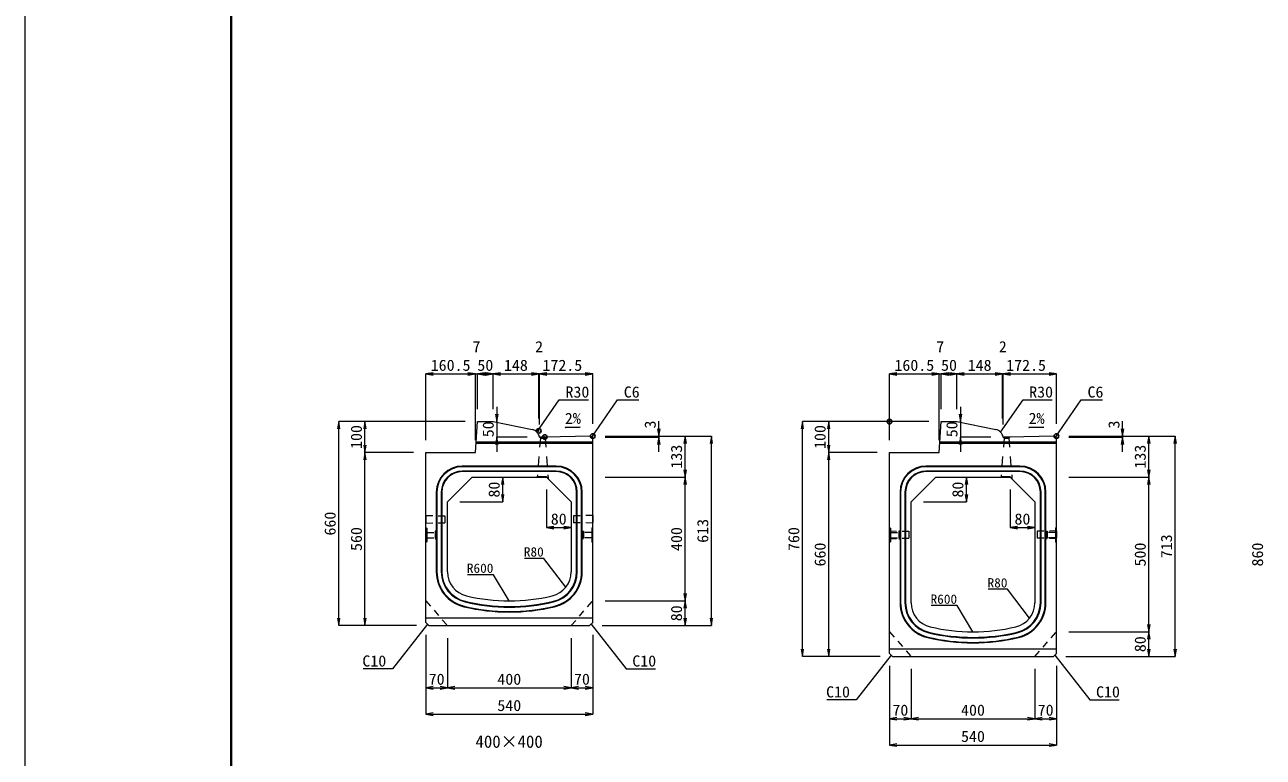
# Model space of a CAD drawing. Units: millimetres at full size; some dimension numbers follow another scale. Extents: x -1267 to 18002, y -8040 to 14480.
# Drawn here: x 8867 to 12873, y 9743 to 12112 of the extents above; entities that cross this region are included whole.
import ezdxf
from ezdxf.enums import TextEntityAlignment as Align

# ---------------------------------------------------------------- set-up
doc = ezdxf.new("R2010")
doc.units = ezdxf.units.MM
doc.header["$LTSCALE"] = 30
doc.header["$PDMODE"] = 32
doc.header["$PDSIZE"] = 15
doc.linetypes.add('USER1', pattern=[1.35, 0.75, -0.6])
doc.linetypes.add('USER2', pattern=[2, 1, -1])
for name, color, linetype, lineweight in [('0_2', 7, 'Continuous', 13), ('インサート', 3, 'USER1', 9), ('吊りマスター', 4, 'USER1', 9), ('図枠', 7, 'Continuous', 5), ('寸法線', 7, 'Continuous', 13), ('引出線', 4, 'Continuous', 13), ('排水孔', 30, 'USER1', 13), ('本体', 2, 'Continuous', 13), ('目地', 132, 'Continuous', 5)]:
    doc.layers.add(name, color=color, linetype=linetype, lineweight=lineweight)
doc.layers.add('作業エリア', color=11, linetype='Continuous')
doc.layers.add('文字', color=7, linetype='Continuous')
doc.styles.add('ＭＳ 明朝', font='')
doc.styles.get('ＭＳ 明朝').set_extended_font_data('MS Mincho')

# ---------------------------------------------------------------- blocks, each defined once
blk = doc.blocks.new('open_arrow')
at = {"color": 0, "linetype": 'Continuous', "lineweight": -2}
blk.add_lwpolyline([(7.5, 1.25), (0, 0), (7.5, -1.25)], dxfattribs=at)

msp = doc.modelspace()

# ---------------------------------------------------------------- linework, layer by layer
at = {"layer": '0_2', "color": 5}
msp.add_line((8867.22, 14480.25), (8867.22, -8040.25), dxfattribs=at)
at = {"layer": 'インサート'}
for p, q in [((10167.64, 10469.83), (10194.64, 10469.83)), ((10167.64, 10469.83), (10167.64, 10452.83)), ((10197.64, 10473.83), (10194.64, 10473.83)), ((10194.64, 10473.83), (10194.64, 10448.83)), ((10197.64, 10448.83), (10197.64, 10473.83)), ((10671.24, 10473.83), (10674.24, 10473.83)), ((10671.24, 10448.83), (10671.24, 10473.83)), ((10674.24, 10473.83), (10674.24, 10448.83)), ((10701.24, 10469.83), (10674.24, 10469.83)), ((10701.24, 10469.83), (10701.24, 10452.83)), ((11667.64, 10469.83), (11694.64, 10469.83)), ((11667.64, 10469.83), (11667.64, 10452.83)), ((11697.64, 10473.83), (11694.64, 10473.83)), ((11694.64, 10473.83), (11694.64, 10448.83)), ((11697.64, 10448.83), (11697.64, 10473.83)), ((12171.24, 10473.83), (12174.24, 10473.83)), ((12171.24, 10448.83), (12171.24, 10473.83)), ((12174.24, 10473.83), (12174.24, 10448.83)), ((12201.24, 10469.83), (12174.24, 10469.83)), ((12201.24, 10469.83), (12201.24, 10452.83)), ((10167.64, 10452.83), (10194.64, 10452.83)), ((10194.64, 10448.83), (10197.64, 10448.83)), ((10674.24, 10448.83), (10671.24, 10448.83)), ((10701.24, 10452.83), (10674.24, 10452.83)), ((11667.64, 10452.83), (11694.64, 10452.83)), ((11694.64, 10448.83), (11697.64, 10448.83)), ((12174.24, 10448.83), (12171.24, 10448.83)), ((12201.24, 10452.83), (12174.24, 10452.83))]:
    msp.add_line(p, q, dxfattribs=at)
at = {"layer": '作業エリア'}
for p in [(11664.44, 10828.33), (10529.94, 10798.33), (10549.44, 10778.33), (10704.44, 10781.33), (12204.44, 10781.33)]:
    msp.add_point(p, dxfattribs=at)
at = {"layer": '吊りマスター'}
for p, q in [((10164.44, 10524.83), (10164.44, 10499.83)), ((10164.44, 10524.83), (10226.44, 10523.33)), ((10164.44, 10499.83), (10226.44, 10501.33)), ((10226.44, 10523.33), (10226.44, 10501.33)), ((10704.44, 10524.83), (10642.44, 10523.33)), ((10642.44, 10523.33), (10642.44, 10501.33)), ((10704.44, 10499.83), (10642.44, 10501.33)), ((10704.44, 10524.83), (10704.44, 10499.83)), ((11664.44, 10474.83), (11664.44, 10449.83)), ((11664.44, 10474.83), (11726.44, 10473.33)), ((11726.44, 10473.33), (11726.44, 10451.33)), ((12204.44, 10474.83), (12142.44, 10473.33)), ((12142.44, 10473.33), (12142.44, 10451.33)), ((12204.44, 10474.83), (12204.44, 10449.83)), ((11664.44, 10449.83), (11726.44, 10451.33)), ((12204.44, 10449.83), (12142.44, 10451.33))]:
    msp.add_line(p, q, dxfattribs=at)
at = {"layer": '図枠', "lineweight": 40}
msp.add_line((9534.44, 7536.97), (9534.44, 13076.97), dxfattribs=at)
at = {"layer": '寸法線'}
for p, q in [((10164.44, 10982.38), (10324.94, 10982.38)), ((10164.44, 10768.33), (10164.44, 10982.38)), ((10300.94, 10982.38), (10355.94, 10982.38)), ((10324.94, 10768.33), (10324.94, 10982.38)), ((10324.94, 10768.33), (10324.94, 10982.38)), ((10331.94, 10868.33), (10331.94, 10982.38)), ((10331.94, 10982.38), (10381.94, 10982.38)), ((10331.94, 10868.33), (10331.94, 10982.38)), ((10381.94, 10982.38), (10529.94, 10982.38)), ((10381.94, 10868.33), (10381.94, 10982.38)), ((10381.94, 10868.33), (10381.94, 10982.38)), ((10481.94, 10982.38), (10579.87, 10982.38)), ((10529.94, 10838.33), (10529.94, 10982.38)), ((10529.94, 10838.33), (10529.94, 10982.38)), ((10531.87, 10818.33), (10531.87, 10982.38)), ((10531.87, 10982.38), (10704.44, 10982.38)), ((10531.87, 10818.33), (10531.87, 10982.38)), ((10704.44, 10821.33), (10704.44, 10982.38)), ((11664.44, 10982.38), (11824.94, 10982.38)), ((11664.44, 10768.33), (11664.44, 10982.38)), ((11800.94, 10982.38), (11855.94, 10982.38)), ((11824.94, 10768.33), (11824.94, 10982.38)), ((11824.94, 10768.33), (11824.94, 10982.38)), ((11831.94, 10868.33), (11831.94, 10982.38)), ((11831.94, 10982.38), (11881.94, 10982.38)), ((11831.94, 10868.33), (11831.94, 10982.38)), ((11881.94, 10982.38), (12029.94, 10982.38)), ((11881.94, 10868.33), (11881.94, 10982.38)), ((11881.94, 10868.33), (11881.94, 10982.38)), ((11981.94, 10982.38), (12079.87, 10982.38)), ((12029.94, 10838.33), (12029.94, 10982.38)), ((12029.94, 10838.33), (12029.94, 10982.38)), ((12031.87, 10818.33), (12031.87, 10982.38)), ((12031.87, 10982.38), (12204.44, 10982.38)), ((12031.87, 10818.33), (12031.87, 10982.38)), ((12204.44, 10821.33), (12204.44, 10982.38)), ((10394.15, 10876.33), (10394.15, 10730.33)), ((11894.15, 10876.33), (11894.15, 10730.33)), ((9882.69, 10168.33), (9882.69, 10828.33)), ((10291.94, 10828.33), (9882.69, 10828.33)), ((9967.69, 10728.33), (9967.69, 10828.33)), ((10291.94, 10828.33), (9967.69, 10828.33)), ((10918.22, 10730.33), (10918.22, 10829.33)), ((11382.69, 10068.33), (11382.69, 10828.33)), ((11791.94, 10828.33), (11382.69, 10828.33)), ((11467.69, 10728.33), (11467.69, 10828.33)), ((11791.94, 10828.33), (11467.69, 10828.33)), ((12418.22, 10730.33), (12418.22, 10829.33)), ((10491.87, 10778.33), (10394.15, 10778.33)), ((10744.44, 10781.33), (11003.22, 10781.33)), ((10744.44, 10781.33), (10918.22, 10781.33)), ((10744.44, 10781.33), (11088.22, 10781.33)), ((10744.44, 10778.33), (10918.22, 10778.33)), ((11003.22, 10648.33), (11003.22, 10781.33)), ((11088.22, 10168.33), (11088.22, 10781.33)), ((11991.87, 10778.33), (11894.15, 10778.33)), ((12244.44, 10781.33), (12503.22, 10781.33)), ((12244.44, 10781.33), (12418.22, 10781.33)), ((12244.44, 10781.33), (12588.22, 10781.33)), ((12244.44, 10778.33), (12418.22, 10778.33)), ((12503.22, 10648.33), (12503.22, 10781.33)), ((12588.22, 10068.33), (12588.22, 10781.33)), ((9967.69, 10168.33), (9967.69, 10728.33)), ((10124.44, 10728.33), (9967.69, 10728.33)), ((10124.44, 10728.33), (9967.69, 10728.33)), ((11467.69, 10068.33), (11467.69, 10728.33)), ((11624.44, 10728.33), (11467.69, 10728.33)), ((11624.44, 10728.33), (11467.69, 10728.33)), ((10413.29, 10568.33), (10413.29, 10648.33)), ((10744.44, 10648.33), (11003.22, 10648.33)), ((10744.44, 10648.33), (11003.22, 10648.33)), ((11003.22, 10248.33), (11003.22, 10648.33)), ((11913.29, 10568.33), (11913.29, 10648.33)), ((12244.44, 10648.33), (12503.22, 10648.33)), ((12244.44, 10648.33), (12503.22, 10648.33)), ((12503.22, 10148.33), (12503.22, 10648.33)), ((10554.44, 10608.33), (10554.44, 10485.25)), ((12054.44, 10608.33), (12054.44, 10485.25)), ((10274.44, 10568.33), (10413.29, 10568.33)), ((11774.44, 10568.33), (11913.29, 10568.33)), ((10554.44, 10485.25), (10634.44, 10485.25)), ((12054.44, 10485.25), (12134.44, 10485.25)), ((10744.44, 10248.33), (11003.22, 10248.33)), ((10744.44, 10248.33), (11003.22, 10248.33)), ((11003.22, 10168.33), (11003.22, 10248.33)), ((10134.44, 10168.33), (9882.69, 10168.33)), ((10134.44, 10168.33), (9967.69, 10168.33)), ((10164.44, 10138.33), (10164.44, 9967.18)), ((10164.44, 10138.33), (10164.44, 9882.18)), ((10704.44, 10138.33), (10704.44, 9967.18)), ((10704.44, 10138.33), (10704.44, 9882.18)), ((10734.44, 10168.33), (11003.22, 10168.33)), ((10734.44, 10168.33), (11088.22, 10168.33)), ((12244.44, 10148.33), (12503.22, 10148.33)), ((12244.44, 10148.33), (12503.22, 10148.33)), ((12503.22, 10068.33), (12503.22, 10148.33)), ((10234.44, 10128.33), (10234.44, 9967.18)), ((10234.44, 10128.33), (10234.44, 9967.18)), ((10634.44, 10128.33), (10634.44, 9967.18)), ((10634.44, 10128.33), (10634.44, 9967.18)), ((11634.44, 10068.33), (11382.69, 10068.33)), ((11634.44, 10068.33), (11467.69, 10068.33)), ((12234.44, 10068.33), (12503.22, 10068.33)), ((12234.44, 10068.33), (12588.22, 10068.33)), ((11664.44, 10038.33), (11664.44, 9867.18)), ((11664.44, 10038.33), (11664.44, 9782.18)), ((11734.44, 10028.33), (11734.44, 9867.18)), ((11734.44, 10028.33), (11734.44, 9867.18)), ((12134.44, 10028.33), (12134.44, 9867.18)), ((12134.44, 10028.33), (12134.44, 9867.18)), ((12204.44, 10038.33), (12204.44, 9867.18)), ((12204.44, 10038.33), (12204.44, 9782.18)), ((10164.44, 9967.18), (10234.44, 9967.18)), ((10234.44, 9967.18), (10634.44, 9967.18)), ((10634.44, 9967.18), (10704.44, 9967.18)), ((10164.44, 9882.18), (10704.44, 9882.18)), ((11664.44, 9867.18), (11734.44, 9867.18)), ((11734.44, 9867.18), (12134.44, 9867.18)), ((12134.44, 9867.18), (12204.44, 9867.18)), ((11664.44, 9782.18), (12204.44, 9782.18))]:
    msp.add_line(p, q, dxfattribs=at)
at = {"layer": '引出線'}
for points in [[(10523.84, 10794.2), (10596.23, 10898.75), (10690.9, 10898.75)], [(10701.44, 10778.28), (10784.85, 10898.75), (10853.19, 10898.75)], [(12023.84, 10794.2), (12096.23, 10898.75), (12190.9, 10898.75)], [(12201.44, 10778.28), (12284.85, 10898.75), (12353.19, 10898.75)], [(10615, 10809.46), (10663.71, 10810.43), (10614.96, 10809.45)], [(12115, 10809.46), (12163.71, 10810.43), (12114.96, 10809.45)], [(10617.2, 10292.76), (10545.94, 10385.86), (10483.71, 10385.86)], [(10434.44, 10248.33), (10383.07, 10333.08), (10298.9, 10333.08)], [(12117.2, 10192.76), (12045.94, 10285.86), (11983.71, 10285.86)], [(11934.44, 10148.33), (11883.07, 10233.08), (11798.9, 10233.08)], [(10169.44, 10173.33), (10056.46, 10028.9), (9961.79, 10028.9)], [(10699.44, 10173.33), (10812.42, 10028.9), (10907.09, 10028.9)], [(11669.44, 10073.33), (11556.46, 9928.9), (11461.79, 9928.9)], [(12199.44, 10073.33), (12312.42, 9928.9), (12407.09, 9928.9)]]:
    msp.add_lwpolyline(points, dxfattribs=at)
at = {"layer": '排水孔', "linetype": 'USER2'}
for p, q in [((10535.07, 10775.13), (10531.87, 10778.33)), ((10550.07, 10775.13), (10553.27, 10778.33)), ((12035.07, 10775.13), (12031.87, 10778.33)), ((12050.07, 10775.13), (12053.27, 10778.33)), ((10535.07, 10775.13), (10525.07, 10649.33)), ((10535.07, 10775.13), (10550.07, 10775.13)), ((10550.07, 10775.13), (10560.51, 10643.67)), ((12035.07, 10775.13), (12025.07, 10649.33)), ((12035.07, 10775.13), (12050.07, 10775.13)), ((12050.07, 10775.13), (12060.51, 10643.67)), ((10554.85, 10649.33), (10525.07, 10649.33)), ((10554.85, 10649.33), (10560.51, 10643.67)), ((12054.85, 10649.33), (12025.07, 10649.33)), ((12054.85, 10649.33), (12060.51, 10643.67))]:
    msp.add_line(p, q, dxfattribs=at)
at = {"layer": '本体'}
for p, q in [((10324.94, 10728.33), (10331.94, 10828.33)), ((10331.94, 10828.33), (10381.94, 10828.33)), ((10381.94, 10828.33), (10508.25, 10802.73)), ((11824.94, 10728.33), (11831.94, 10828.33)), ((11831.94, 10828.33), (11881.94, 10828.33)), ((11881.94, 10828.33), (12008.25, 10802.73)), ((10549.44, 10778.33), (10531.87, 10778.33)), ((10698.44, 10781.22), (10549.44, 10778.33)), ((10698.44, 10781.22), (10704.44, 10775.33)), ((12049.44, 10778.33), (12031.87, 10778.33)), ((12198.44, 10781.22), (12049.44, 10778.33)), ((12198.44, 10781.22), (12204.44, 10775.33)), ((10704.44, 10178.33), (10704.44, 10775.33)), ((12204.44, 10078.33), (12204.44, 10775.33)), ((10164.44, 10178.33), (10164.44, 10728.33)), ((10164.44, 10728.33), (10324.94, 10728.33)), ((11664.44, 10078.33), (11664.44, 10728.33)), ((11664.44, 10728.33), (11824.94, 10728.33)), ((10234.44, 10568.33), (10314.44, 10648.33)), ((10314.44, 10648.33), (10554.44, 10648.33)), ((10554.44, 10648.33), (10634.44, 10568.33)), ((11734.44, 10568.33), (11814.44, 10648.33)), ((11814.44, 10648.33), (12054.44, 10648.33)), ((12054.44, 10648.33), (12134.44, 10568.33)), ((10234.44, 10342.37), (10234.44, 10568.33)), ((10634.44, 10568.33), (10634.44, 10342.37)), ((11734.44, 10242.37), (11734.44, 10568.33)), ((12134.44, 10568.33), (12134.44, 10242.37)), ((10174.44, 10168.33), (10164.44, 10178.33)), ((10694.44, 10168.33), (10704.44, 10178.33)), ((10174.44, 10168.33), (10694.44, 10168.33)), ((11674.44, 10068.33), (11664.44, 10078.33)), ((11674.44, 10068.33), (12194.44, 10068.33)), ((12194.44, 10068.33), (12204.44, 10078.33))]:
    msp.add_line(p, q, dxfattribs=at)
at = {"layer": '本体', "lineweight": 9}
for p, q in [((10164.44, 10485.83), (10167.64, 10483.83)), ((10167.64, 10483.83), (10167.64, 10438.83)), ((10704.44, 10485.83), (10701.24, 10483.83)), ((10701.24, 10483.83), (10701.24, 10438.83)), ((11664.44, 10485.83), (11667.64, 10483.83)), ((11667.64, 10483.83), (11667.64, 10438.83)), ((12204.44, 10485.83), (12201.24, 10483.83)), ((12201.24, 10483.83), (12201.24, 10438.83)), ((10167.64, 10438.83), (10164.44, 10436.83)), ((10701.24, 10438.83), (10704.44, 10436.83)), ((11667.64, 10438.83), (11664.44, 10436.83)), ((12201.24, 10438.83), (12204.44, 10436.83)), ((10164.44, 10193.33), (10704.44, 10193.33)), ((11664.44, 10093.33), (12204.44, 10093.33))]:
    msp.add_line(p, q, dxfattribs=at)
at = {"layer": '本体', "linetype": 'USER1', "lineweight": 9}
for p, q in [((10164.44, 10248.33), (10234.44, 10168.33)), ((10634.44, 10168.33), (10704.44, 10248.33)), ((11664.44, 10148.33), (11734.44, 10068.33)), ((12134.44, 10068.33), (12204.44, 10148.33))]:
    msp.add_line(p, q, dxfattribs=at)
at = {"layer": '本体'}
for centre, radius, start, end in [((10502.29, 10773.33), 30, 9.60488, 78.54125), ((12002.29, 10773.33), 30, 9.60488, 78.54125), ((10314.44, 10342.37), 80, 180, 256.65764), ((10554.44, 10342.37), 80, 283.34236, 0), ((10434.44, 10848.33), 600, 256.65764, 283.34236), ((11814.44, 10242.37), 80, 180, 256.65764), ((12054.44, 10242.37), 80, 283.34236, 0), ((11934.44, 10748.33), 600, 256.65764, 283.34236)]:
    msp.add_arc(centre, radius, start, end, dxfattribs=at)
at = {"layer": '目地'}
for p, q in [((10704.44, 10757.33), (10326.97, 10757.33)), ((10704.44, 10761.33), (10327.25, 10761.33)), ((12204.44, 10757.33), (11826.97, 10757.33)), ((12204.44, 10761.33), (11827.25, 10761.33)), ((10586.44, 10684.33), (10282.44, 10684.33)), ((10586.44, 10682.33), (10282.44, 10682.33)), ((10586.44, 10668.33), (10282.44, 10668.33)), ((10586.44, 10666.33), (10282.44, 10666.33)), ((12086.44, 10684.33), (11782.44, 10684.33)), ((12086.44, 10682.33), (11782.44, 10682.33)), ((12086.44, 10668.33), (11782.44, 10668.33)), ((12086.44, 10666.33), (11782.44, 10666.33)), ((10198.44, 10600.33), (10198.44, 10342.37)), ((10200.44, 10600.33), (10200.44, 10342.37)), ((10214.44, 10600.33), (10214.44, 10342.37)), ((10216.44, 10600.33), (10216.44, 10342.37)), ((10652.44, 10342.37), (10652.44, 10600.33)), ((10654.44, 10342.37), (10654.44, 10600.33)), ((10668.44, 10342.37), (10668.44, 10600.33)), ((10670.44, 10342.37), (10670.44, 10600.33)), ((11698.44, 10600.33), (11698.44, 10242.37)), ((11700.44, 10600.33), (11700.44, 10242.37)), ((11714.44, 10600.33), (11714.44, 10242.37)), ((11716.44, 10600.33), (11716.44, 10242.37)), ((12152.44, 10242.37), (12152.44, 10600.33)), ((12154.44, 10242.37), (12154.44, 10600.33)), ((12168.44, 10242.37), (12168.44, 10600.33)), ((12170.44, 10242.37), (12170.44, 10600.33))]:
    msp.add_line(p, q, dxfattribs=at)
for centre, radius, start, end in [((10282.44, 10600.33), 84, 90, 180), ((10282.44, 10600.33), 82, 90, 180), ((10282.44, 10600.33), 68, 90, 180), ((10282.44, 10600.33), 66, 90, 180), ((10586.44, 10600.33), 84, 0, 90), ((10586.44, 10600.33), 82, 0, 90), ((10586.44, 10600.33), 68, 0, 90), ((10586.44, 10600.33), 66, 0, 90), ((11782.44, 10600.33), 84, 90, 180), ((11782.44, 10600.33), 82, 90, 180), ((11782.44, 10600.33), 68, 90, 180), ((11782.44, 10600.33), 66, 90, 180), ((12086.44, 10600.33), 84, 0, 90), ((12086.44, 10600.33), 82, 0, 90), ((12086.44, 10600.33), 68, 0, 90), ((12086.44, 10600.33), 66, 0, 90), ((10314.44, 10342.37), 116, 180, 256.65764), ((10314.44, 10342.37), 114, 180, 256.65764), ((10314.44, 10342.37), 100, 180, 256.65764), ((10314.44, 10342.37), 98, 180, 256.65764), ((10554.44, 10342.37), 98, 283.34236, 0), ((10554.44, 10342.37), 100, 283.34236, 0), ((10554.44, 10342.37), 114, 283.34236, 0), ((10554.44, 10342.37), 116, 283.34236, 0), ((10434.44, 10848.33), 636, 256.65764, 283.34236), ((10434.44, 10848.33), 634, 256.65764, 283.34236), ((10434.44, 10848.33), 620, 256.65764, 283.34236), ((10434.44, 10848.33), 618, 256.65764, 283.34236), ((11814.44, 10242.37), 116, 180, 256.65764), ((11814.44, 10242.37), 114, 180, 256.65764), ((11814.44, 10242.37), 100, 180, 256.65764), ((11814.44, 10242.37), 98, 180, 256.65764), ((12054.44, 10242.37), 98, 283.34236, 0), ((12054.44, 10242.37), 100, 283.34236, 0), ((12054.44, 10242.37), 114, 283.34236, 0), ((12054.44, 10242.37), 116, 283.34236, 0), ((11934.44, 10748.33), 620, 256.65764, 283.34236), ((11934.44, 10748.33), 618, 256.65764, 283.34236), ((11934.44, 10748.33), 636, 256.65764, 283.34236), ((11934.44, 10748.33), 634, 256.65764, 283.34236)]:
    msp.add_arc(centre, radius, start, end, dxfattribs=at)

# ---------------------------------------------------------------- block references
at = {"layer": '寸法線', "xscale": 3.2, "yscale": 3.2}
for p in [(10164.44, 10982.38), (10331.94, 10982.38), (10381.94, 10982.38), (10531.87, 10982.38), (11664.44, 10982.38), (11831.94, 10982.38), (11881.94, 10982.38), (12031.87, 10982.38), (10554.44, 10485.25), (12054.44, 10485.25), (10164.44, 9967.18), (10234.44, 9967.18), (10634.44, 9967.18), (10164.44, 9882.18), (11664.44, 9867.18), (11734.44, 9867.18), (12134.44, 9867.18), (11664.44, 9782.18)]:
    msp.add_blockref('open_arrow', p, dxfattribs=at)
for p, rotation in [((10324.94, 10982.38), 180), ((10381.94, 10982.38), 180), ((10529.94, 10982.38), 180), ((10529.94, 10982.38), 180), ((10704.44, 10982.38), 180), ((11824.94, 10982.38), 180), ((11881.94, 10982.38), 180), ((12029.94, 10982.38), 180), ((12029.94, 10982.38), 180), ((12204.44, 10982.38), 180), ((9882.69, 10828.33), 270), ((9967.69, 10828.33), 270), ((10394.15, 10828.33), 90), ((11382.69, 10828.33), 270), ((11467.69, 10828.33), 270), ((11894.15, 10828.33), 90), ((10394.15, 10778.33), 270), ((10918.22, 10781.33), 90), ((10918.22, 10778.33), 270), ((11003.22, 10781.33), 270), ((11088.22, 10781.33), 270), ((11894.15, 10778.33), 270), ((12418.22, 10781.33), 90), ((12418.22, 10778.33), 270), ((12503.22, 10781.33), 270), ((12588.22, 10781.33), 270), ((9967.69, 10728.33), 90), ((11467.69, 10728.33), 90), ((9967.69, 10728.33), 270), ((11467.69, 10728.33), 270), ((11003.22, 10648.33), 90), ((12503.22, 10648.33), 90), ((10413.29, 10648.33), 270), ((11003.22, 10648.33), 270), ((11913.29, 10648.33), 270), ((12503.22, 10648.33), 270), ((10413.29, 10568.33), 90), ((11913.29, 10568.33), 90), ((10634.44, 10485.25), 180), ((12134.44, 10485.25), 180), ((11003.22, 10248.33), 90), ((11003.22, 10248.33), 270), ((9882.69, 10168.33), 90), ((9967.69, 10168.33), 90), ((11003.22, 10168.33), 90), ((11088.22, 10168.33), 90), ((12503.22, 10148.33), 90), ((12503.22, 10148.33), 270), ((11382.69, 10068.33), 90), ((11467.69, 10068.33), 90), ((12503.22, 10068.33), 90), ((12588.22, 10068.33), 90), ((10234.44, 9967.18), 180), ((10634.44, 9967.18), 180), ((10704.44, 9967.18), 180), ((10704.44, 9882.18), 180), ((11734.44, 9867.18), 180), ((12134.44, 9867.18), 180), ((12204.44, 9867.18), 180), ((12204.44, 9782.18), 180)]:
    msp.add_blockref('open_arrow', p, dxfattribs=dict(at, rotation=rotation))
at = {"layer": '引出線'}
for p, xscale, yscale, rotation in [((10523.84, 10794.2), 0.16, 0.16, 55.3), ((10615, 10809.46), 0.16, 0.16, 1.1), ((10701.44, 10778.28), 0.16, 0.16, 55.3), ((12023.84, 10794.2), 0.16, 0.16, 55.3), ((12115, 10809.46), 0.16, 0.16, 1.1), ((12201.44, 10778.28), 0.16, 0.16, 55.3), ((10617.2, 10292.76), 0.133, 0.133, 127.4), ((10434.44, 10248.33), 0.133, 0.133, 121.2), ((12117.2, 10192.76), 0.133, 0.133, 127.4), ((10169.44, 10173.33), 0.16, 0.16, 232), ((10699.44, 10173.33), 0.16, 0.16, 308), ((11934.44, 10148.33), 0.133, 0.133, 121.2), ((11669.44, 10073.33), 0.16, 0.16, 232), ((12199.44, 10073.33), 0.16, 0.16, 308)]:
    msp.add_blockref('open_arrow', p, dxfattribs=dict(at, xscale=xscale, yscale=yscale, rotation=rotation))

# ---------------------------------------------------------------- texts
at = {"layer": '寸法線', "style": 'ＭＳ 明朝', "width": 1.05}
for s, p in [('7', (10328.44, 11070.38)), ('2', (10530.9, 11070.38)), ('7', (11828.44, 11070.38)), ('2', (12030.9, 11070.38)), ('160.5', (10244.69, 11010.38)), ('50', (10356.94, 11010.38)), ('148', (10455.94, 11010.38)), ('172.5', (10606.15, 11010.38)), ('160.5', (11744.69, 11010.38)), ('50', (11856.94, 11010.38)), ('148', (11955.94, 11010.38)), ('172.5', (12106.15, 11010.38)), ('80', (10594.44, 10513.25)), ('80', (12094.44, 10513.25)), ('70', (10199.44, 9995.18)), ('400', (10434.44, 9995.18)), ('70', (10669.44, 9995.18)), ('540', (10434.44, 9910.18)), ('70', (11699.44, 9895.18)), ('400', (11934.44, 9895.18)), ('70', (12169.44, 9895.18)), ('540', (11934.44, 9810.18))]:
    msp.add_text(s, height=36.03, dxfattribs=at).set_placement(p, align=Align.MIDDLE_CENTER)
for s, p in [('50', (10366.15, 10803.33)), ('3', (10890.22, 10818.8)), ('50', (11866.15, 10803.33)), ('3', (12390.22, 10818.8)), ('100', (9939.69, 10778.33)), ('100', (11439.69, 10778.33)), ('133', (10975.22, 10714.83)), ('133', (12475.22, 10714.83)), ('80', (10385.29, 10608.33)), ('80', (11885.29, 10608.33)), ('660', (9854.69, 10498.33)), ('613', (11060.22, 10474.83)), ('560', (9939.69, 10448.33)), ('400', (10975.22, 10448.33)), ('760', (11354.69, 10448.33)), ('713', (12560.22, 10424.83)), ('660', (11439.69, 10398.33)), ('500', (12475.22, 10398.33)), ('860', (12854.69, 10398.33)), ('80', (10975.22, 10208.33)), ('80', (12475.22, 10108.33))]:
    msp.add_text(s, height=36.03, rotation=90, dxfattribs=at).set_placement(p, align=Align.MIDDLE_CENTER)
at = {"layer": '引出線', "style": 'ＭＳ 明朝', "width": 1.05}
for s, p in [('R30', (10616.23, 10941.95)), ('C6', (10804.85, 10941.95)), ('R30', (12116.23, 10941.95)), ('C6', (12304.85, 10941.95)), ('C10', (10832.42, 10072.1)), ('C10', (12332.42, 9972.1))]:
    msp.add_text(s, height=36.03, dxfattribs=at).set_placement(p, align=Align.TOP_LEFT)
for p in [(10614.03, 10856.35), (12114.03, 10856.35)]:
    msp.add_text('2%', height=36.03, rotation=1.146, dxfattribs=at).set_placement(p, align=Align.TOP_LEFT)
for s, height, p in [('R80', 30.02, (10545.94, 10421.86)), ('R600', 30.02, (10383.07, 10369.08)), ('R80', 30.02, (12045.94, 10321.86)), ('R600', 30.02, (11883.07, 10269.08)), ('C10', 36.03, (10036.46, 10072.1)), ('C10', 36.03, (11536.46, 9972.1))]:
    msp.add_text(s, height=height, dxfattribs=at).set_placement(p, align=Align.TOP_RIGHT)
at = {"layer": '文字', "style": 'ＭＳ 明朝'}
msp.add_text('400×400', height=40.03, dxfattribs=at).set_placement((10433.96, 9793.36), align=Align.MIDDLE_CENTER)

doc.saveas('drawing.dxf')
